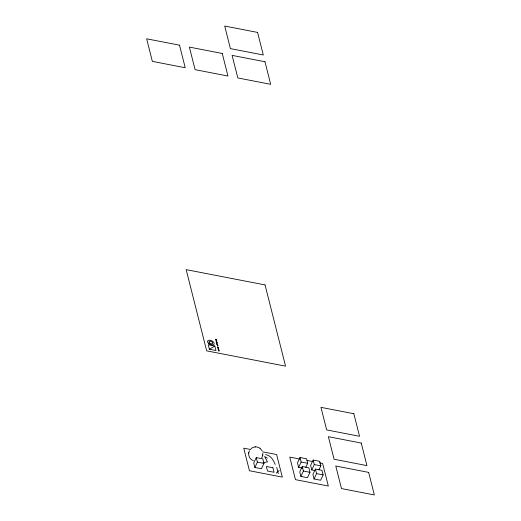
<?xml version="1.0" encoding="UTF-8"?>
<svg xmlns="http://www.w3.org/2000/svg" width="521" height="521" viewBox="0 0 521 521"><rect width="100%" height="100%" fill="white"/><g stroke="black" fill="none" stroke-linecap="round" stroke-linejoin="round"><path stroke-width="0.78" d="M249.448 450.665C247.377 454.312 249.37 459.463 253.382 460.733M261.757 457.848L262.649 455.816L262.838 453.257M248.686 453.049L248.745 452.671M262.753 455.341L262.818 454.963M256.254 457.607L253.734 462.98L254.873 467.493L261.451 468.77L263.965 463.397L262.825 458.884L256.254 457.607L257.394 462.12L254.873 467.493M305.82 467.324L307.703 463.293L306.563 458.78L299.992 457.51L297.478 462.882L298.611 467.389L302.265 468.099M298.611 467.389L301.131 462.023L299.992 457.51M302.271 466.529L299.751 471.902L300.891 476.415L307.468 477.692L309.982 472.319L308.842 467.806L302.271 466.529L303.411 471.043L300.891 476.415M318.963 469.87L320.851 465.846L319.712 461.332L313.141 460.056L310.62 465.429L311.76 469.942L314.684 470.509M311.76 469.942L314.28 464.569L313.141 460.056M315.42 469.082L312.9 474.455L314.039 478.968L320.617 480.238L323.131 474.865L321.991 470.359L315.42 469.082L316.56 473.596L314.039 478.968M276.267 473.094L279.106 470.45M250.985 448.698C253.369 446.484 257.289 446.269 259.901 448.21M209.39 349.239L214.828 346.003L215.968 350.516L209.39 349.239L208.25 344.726L214.828 346.003M263.027 462.635L267.527 461.899L264.603 456.507L267.358 458.115M255.003 446.914L255.407 446.881M215.525 339.23L216.189 339.36M215.727 339.458L216.241 339.555M215.798 339.738L216.306 339.835M215.987 340.141L216.404 340.226M216.169 340.858L216.586 340.936M215.876 340.903L216.703 341.06M216.261 341.242L216.684 341.327M216.215 341.398L216.821 341.515M216.248 342.082L216.905 342.212M216.449 342.31L216.957 342.408M216.521 342.59L217.029 342.688M216.638 342.714L217.055 342.798M216.71 342.994L217.127 343.078M217.068 344.42L217.485 344.498M216.775 344.466L217.602 344.628M217.166 344.804L217.583 344.889M217.114 344.961L217.719 345.078M217.342 345.501L217.85 345.599M217.322 345.762L217.921 345.879M217.361 345.931L217.96 346.048M217.791 347.299L218.214 347.377M217.798 347.67L218.403 347.787M217.921 347.794L218.338 347.878M217.986 348.074L218.41 348.158M218.091 348.464L218.507 348.542M218.279 350.145L218.944 350.268M218.481 350.366L218.989 350.464M218.553 350.646L219.061 350.744M218.742 351.056L219.159 351.134M250.79 449.538L243.743 448.171L249.442 470.73L282.31 477.106L276.612 454.54L262.525 451.811M299.933 459.066L289.761 457.093L295.459 479.652L328.328 486.028L322.629 463.469L319.503 462.856M306.98 460.434L313.238 461.645M301.131 462.023L307.703 463.293M314.28 464.569L320.851 465.846M257.394 462.12L263.965 463.397M303.411 471.043L309.982 472.319M316.56 473.596L323.131 474.865M265.677 454.566C271.037 455.595 273.31 460.03 275.212 464.465M216.508 343.346L217.394 343.808M217.986 349.207L218.879 349.663M259.979 448.268L262.05 450.672M276.742 467.441L278.312 473.648M257.582 32.426L224.714 26.05L230.406 48.609L263.281 54.985L257.582 32.426M179.524 45.184L146.655 38.808L152.347 61.374L185.222 67.75L179.524 45.184M222.259 53.468L189.383 47.098L195.082 69.658L227.951 76.033L222.259 53.468M264.987 61.752L232.119 55.382L237.81 77.942L270.679 84.317L264.987 61.752M265.059 284.928L186.166 269.637L206.674 350.861L285.56 366.152L265.059 284.928M353.844 413.726L320.969 407.35L326.667 429.916L359.536 436.285L353.844 413.726M361.248 443.058L328.373 436.683L334.072 459.248L366.94 465.618L361.248 443.058M368.653 472.391L335.778 466.015L341.476 488.574L374.345 494.95L368.653 472.391M272.919 467.773L266.348 466.497L267.488 471.01L274.059 472.287L272.919 467.773M209.468 342.942A1.993 1.107 25.1 0 0 212.614 343.43A1.993 1.107 25.1 0 0 210.399 341.262A1.993 1.107 25.1 0 0 209.468 342.942M208.478 343.332A3.562 1.98 25.1 0 0 214.053 344.062A3.562 1.98 25.1 0 0 209.95 340.239A3.562 1.98 25.1 0 0 208.478 343.332"/></g></svg>
